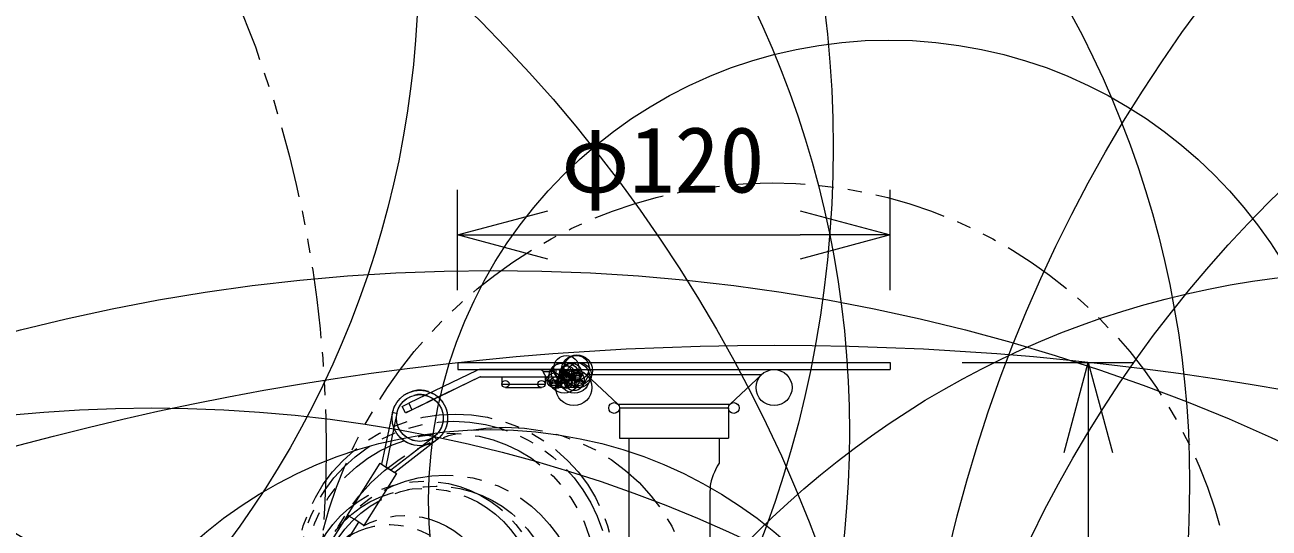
# Model space of a CAD drawing. Units: millimetres, scale not verified. Extents: x -944 to 619, y -1204 to 694.
# Drawn here: x -1.34 to 33.18, y 20.53 to 34.49 of the extents above; entities that cross this region are included whole.
import ezdxf
from ezdxf.enums import TextEntityAlignment as Align

# ---------------------------------------------------------------- set-up
doc = ezdxf.new("R2010")
doc.units = ezdxf.units.MM
doc.header["$LTSCALE"] = 0.125
doc.linetypes.add('USER3', pattern=[31.75, 15.875, -3.175, 3.175, -3.175, 3.175, -3.175])
doc.layers.add('0-0_0', color=1, linetype='USER3', lineweight=18)
doc.layers.add('0-5_GAIKEI', color=1, linetype='Continuous', lineweight=18)
doc.styles.add('ＭＳ ゴシック', font='')
doc.styles.get('ＭＳ ゴシック').set_extended_font_data('MS Gothic')

# ---------------------------------------------------------------- blocks, each defined once
blk = doc.blocks.new('_Open30')
at = {"layer": '0-0_0', "color": 7, "linetype": 'Continuous'}
blk.add_line((0, 0), (-1, 0), dxfattribs=at)
blk.add_lwpolyline([(-1, 0.26795), (0, 0), (-1, -0.26795)], dxfattribs=at)
blk = doc.blocks.new('D5')
at = {"layer": '0-0_0', "color": 7, "linetype": 'Continuous'}
for p, q in [((204.4363, 340.629), (204.4363, 343.4145)), ((216.4363, 340.629), (216.4363, 343.4145)), ((206.9363, 342.1645), (213.9363, 342.1645))]:
    blk.add_line(p, q, dxfattribs=at)
at = {"layer": '0-0_0', "xscale": 2.5, "yscale": 2.5, "rotation": 180}
blk.add_blockref('_Open30', (204.4363, 342.1645), dxfattribs=at)
at = {"layer": '0-0_0', "xscale": 2.5, "yscale": 2.5}
blk.add_blockref('_Open30', (216.4363, 342.1645), dxfattribs=at)
at = {"layer": '0-0_0', "color": 7, "style": 'ＭＳ ゴシック'}
blk.add_text('φ120', height=1.833, dxfattribs=at).set_placement((207.3113, 342.7895), align=Align.BOTTOM_LEFT)
blk = doc.blocks.new('D6')
at = {"layer": '0-0_0', "color": 7, "linetype": 'Continuous'}
for p, q in [((218.4363, 338.629), (223.1789, 338.629)), ((221.9289, 336.129), (221.9289, 328.0791)), ((213.9363, 325.5791), (223.1789, 325.5791))]:
    blk.add_line(p, q, dxfattribs=at)
at = {"layer": '0-0_0', "xscale": 2.5, "yscale": 2.5}
for p, rotation in [((221.9289, 338.629), 90), ((221.9289, 325.5791), 270)]:
    blk.add_blockref('_Open30', p, dxfattribs=dict(at, rotation=rotation))
at = {"layer": '0-0_0', "color": 7, "style": 'ＭＳ ゴシック'}
blk.add_text('130', height=1.833, rotation=90, dxfattribs=at).set_placement((221.3039, 330.068), align=Align.BOTTOM_LEFT)

msp = doc.modelspace()

# ---------------------------------------------------------------- linework, layer by layer
at = {"layer": '0-0_0', "linetype": 'Continuous'}
for p, q in [((13.3865, 24.9281), (13.3865, 24.7281)), ((13.5874, 24.9281), (13.5874, 24.7281)), ((13.0914, 24.7281), (13.0914, 24.5281)), ((11.9914, 24.4281), (12.9914, 24.4281)), ((9.2167, 23.7271), (9.1297, 23.9072))]:
    msp.add_line(p, q, dxfattribs=at)
for points in [[(9.1297, 23.9072), (9.1818, 23.9327), (9.3089, 23.9942), (9.3959, 23.8142), (11.2824, 24.7262), (11.2867, 24.7276), (11.2911, 24.7281), (13.5953, 24.7281), (13.5953, 24.9281), (11.2911, 24.9281), (11.2702, 24.9271), (11.2494, 24.9241), (11.2289, 24.9192), (11.2091, 24.9123), (11.1954, 24.9062), (9.3089, 23.9942)], [(11.2824, 24.7262), (11.2921, 24.7262), (10.1269, 24.1629)], [(11.3008, 24.7281), (11.2963, 24.7276), (11.2921, 24.7262)], [(11.8914, 24.7281), (11.8914, 24.5281), (13.0914, 24.5281)], [(9.8591, 24.3168), (9.8215, 24.3281), (9.7834, 24.3376), (9.7449, 24.3451), (9.706, 24.3506), (9.6669, 24.3541), (9.6277, 24.3557), (9.5884, 24.3552), (9.5492, 24.3527), (9.5102, 24.3483), (9.4715, 24.3418), (9.4158, 24.3289)], [(9.7705, 24.2174), (9.7352, 24.2249), (9.6996, 24.2305), (9.6637, 24.2341), (9.6277, 24.2356), (9.5916, 24.2352), (9.5556, 24.2328), (9.5198, 24.2284), (9.4843, 24.222), (9.4472, 24.2131)], [(10.1259, 24.1638), (10.4632, 24.327), (10.5731, 24.3805), (10.6116, 24.3995), (10.6115, 24.3995), (10.6097, 24.3987), (10.589, 24.3889), (10.3849, 24.2908), (9.8506, 24.0321), (9.8104, 24.0122)], [(10.0078, 24.1053), (9.4055, 23.8142), (9.4011, 23.812), (9.2748, 23.7511), (9.237, 23.7329), (9.2274, 23.7284), (9.2251, 23.7273), (9.2246, 23.7271), (9.2246, 23.7271), (9.2168, 23.7271), (9.2301, 23.7337), (9.2689, 23.7526), (9.3959, 23.8142)], [(9.8104, 24.0122), (9.8104, 24.0122), (9.8109, 24.0124), (9.8131, 24.0134), (9.8225, 24.0178), (9.8602, 24.0358), (10.0011, 24.1036), (10.0066, 24.1062)]]:
    msp.add_lwpolyline(points, dxfattribs=at)
at = {"layer": '0-0_0'}
for points in [[(8.5613, 22.3001), (8.8636, 23.7436), (8.8636, 23.7436), (8.8636, 23.7436), (8.8637, 23.7436), (8.8639, 23.7435), (8.8647, 23.7433), (8.868, 23.7426), (8.8807, 23.74), (8.9221, 23.7313), (8.9637, 23.7226), (8.9811, 23.719), (8.6696, 22.2318)], [(8.8113, 22.143), (10.0143, 23.0711), (10.0143, 23.0711), (10.0143, 23.0711), (10.0143, 23.071), (10.0144, 23.0709), (10.015, 23.0702), (10.017, 23.0674), (10.0249, 23.0571), (10.0507, 23.0236), (10.0767, 22.99), (10.0876, 22.9761), (8.92, 22.0752)], [(8.9204, 22.0756), (8.9205, 22.0756), (8.9569, 22.0525), (8.9663, 22.0465), (8.9687, 22.0449), (8.9693, 22.0445), (8.9694, 22.0444), (8.9694, 22.0444), (8.9695, 22.0444), (8.9695, 22.0444), (8.0664, 20.6041), (8.0618, 20.6068), (7.7923, 20.7752), (7.647, 20.8666), (7.6133, 20.8881), (7.6095, 20.8905), (7.609, 20.8909), (7.6089, 20.891), (7.6089, 20.891), (7.6089, 20.891), (8.512, 22.3312), (8.5152, 22.3293), (8.5247, 22.3235), (8.5614, 22.3007)], [(8.512, 22.3312), (8.512, 22.3312), (8.512, 22.3312), (8.5121, 22.3312), (8.5126, 22.3308), (8.5164, 22.3283), (8.5501, 22.3069), (8.6954, 22.2154), (8.9649, 22.0471), (8.9695, 22.0444)], [(8.5614, 22.3004), (8.5561, 22.3036), (8.5548, 22.3044), (8.5543, 22.3047), (8.5543, 22.3047), (8.5543, 22.3047), (8.5544, 22.3046), (8.5547, 22.3044), (8.5559, 22.3036), (8.5608, 22.3004), (8.5801, 22.2882), (8.6505, 22.2439), (8.6505, 22.2438), (8.8352, 22.128), (8.9024, 22.0861), (8.9271, 22.0709), (8.9271, 22.0709), (8.9271, 22.071), (8.927, 22.071), (8.9267, 22.0712), (8.9254, 22.0721), (8.9203, 22.0754), (8.9202, 22.0754)], [(8.8123, 22.1436), (8.7411, 22.1883), (8.6698, 22.233)], [(8.8121, 22.1436), (8.741, 22.1883), (8.6698, 22.2328)], [(7.6089, 20.891), (7.1839, 20.2132), (7.1839, 20.2132)], [(7.9139, 20.6997), (7.4889, 20.0219), (7.4883, 20.0222), (7.3237, 20.125), (7.22, 20.1902), (7.1911, 20.2085), (7.185, 20.2124), (7.1841, 20.213), (7.1839, 20.2132), (7.1839, 20.2132), (7.1839, 20.2132)]]:
    msp.add_lwpolyline(points, dxfattribs=at)
for centre, radius in [((37.2534, 85.7938), 76.0771), ((-25.3639, 22.7497), 32.3824), ((19.3866, 17.2463), 12.8587), ((9.6172, 23.5857), 0.77), ((9.6172, 23.5857), 0.65), ((10.6023, 19.2777), 4.417), ((10.5645, 19.1784), 4.3143), ((10.441, 19.1012), 4.0594), ((11.9824, 18.0772), 5.255), ((9.7458, 18.5433), 3.2889), ((10.3286, 18.252), 3.745), ((9.7223, 18.5074), 3.1273), ((10.0696, 18.4162), 3.2803), ((9.1918, 18.4388), 2.441), ((8.7896, 18.4326), 2.1955)]:
    msp.add_circle(centre, radius, dxfattribs=at)
at = {"layer": '0-0_0', "linetype": 'Continuous'}
for centre, radius in [((11.9914, 24.5281), 0.1), ((12.9914, 24.5281), 0.1), ((9.6173, 23.5858), 0.77), ((9.6173, 23.5857), 0.77), ((9.6173, 23.5857), 0.65)]:
    msp.add_circle(centre, radius, dxfattribs=at)
at = {"layer": '0-5_GAIKEI', "color": 7}
for p, q in [((10.6664, 25.1281), (10.6664, 24.9281)), ((10.6664, 25.1281), (22.6664, 25.1281)), ((10.6664, 24.9281), (22.6664, 24.9281)), ((22.6664, 25.1281), (22.6664, 24.9281)), ((15.1094, 23.9726), (14.2316, 24.7934)), ((18.2233, 23.9726), (19.1011, 24.7934)), ((15.1569, 23.863), (15.1569, 23.0281)), ((18.1758, 23.863), (18.1758, 23.0281)), ((15.1569, 23.0281), (18.1758, 23.0281)), ((15.4164, 23.0281), (15.4164, 18.1031)), ((17.9164, 23.0281), (17.9164, 22.3281)), ((17.6664, 19.4781), (17.6664, 21.5781))]:
    msp.add_line(p, q, dxfattribs=at)
at = {"layer": '0-5_GAIKEI'}
for p, q in [((13.0406, 24.8704), (13.0424, 24.8671)), ((13.2527, 24.4859), (13.0424, 24.8671)), ((13.3253, 24.8671), (13.3253, 24.9281)), ((13.5355, 24.4859), (13.3253, 24.8671)), ((13.4709, 24.9281), (13.6046, 24.6859)), ((13.6882, 24.6281), (13.9877, 24.6281)), ((14.0713, 24.6859), (14.161, 24.8484)), ((14.2833, 24.745), (14.1404, 24.4859)), ((14.2316, 24.7934), (19.1011, 24.7934)), ((13.5355, 24.4859), (13.2527, 24.4859)), ((14.0567, 24.4281), (13.3363, 24.4281)), ((15.1094, 23.9726), (18.2233, 23.9726)), ((15.1569, 23.863), (18.1758, 23.863))]:
    msp.add_line(p, q, dxfattribs=at)
for points in [[(13.0406, 24.8704), (13.0271, 24.8894), (13.0097, 24.9049), (12.9888, 24.9162), (12.9648, 24.9236), (12.9479, 24.9263), (12.9137, 24.9281)], [(13.0406, 24.8704), (13.3235, 24.8704), (13.3253, 24.8671)], [(13.3235, 24.8704), (13.312, 24.8892), (13.2899, 24.9172), (13.2824, 24.9255), (13.2815, 24.9269), (13.2813, 24.9274)], [(14.0713, 24.6859), (13.7885, 24.6859), (13.9215, 24.9272)]]:
    msp.add_lwpolyline(points, dxfattribs=at)
at = {"layer": '0-5_GAIKEI', "color": 7}
msp.add_lwpolyline([(17.9164, 22.3281), (17.8681, 22.2447), (17.8162, 22.1456), (17.7882, 22.0866), (17.7558, 22.0104), (17.7258, 21.9281), (17.7015, 21.8454), (17.6825, 21.7588), (17.6756, 21.7144), (17.6705, 21.6693), (17.6674, 21.6238), (17.6664, 21.5781)], dxfattribs=at)
at = {"layer": '0-5_GAIKEI'}
for centre, radius in [((-385.3456, 258.3915), 435.9395), ((12.0577, 337.5711), 329.626), ((53.0386, 33.5226), 84.1861), ((31.4421, 45.6905), 70.246), ((15.5141, 37.9452), 52.807), ((-17.2971, 36.1376), 26.8745), ((63.984, 10.6897), 40.7413), ((11.8103, 14.2693), 32.8233), ((-17.483, 5.7732), 40.7261), ((57.1083, 5.6171), 33.8655), ((22.6266, 21.303), 12.7654), ((13.6806, 24.9739), 0.3466), ((13.9731, 24.9071), 0.4298), ((13.9634, 24.9739), 0.3466), ((13.6212, 24.7071), 0.4298), ((13.5464, 24.8252), 0.2793), ((13.2825, 24.9268), 0.00137), ((13.9041, 24.7071), 0.4298), ((13.696, 24.8308), 0.2028), ((13.8292, 24.8252), 0.2793), ((13.6803, 24.742), 0.1216), ((13.6835, 24.7384), 0.1168), ((13.7489, 24.7653), 0.1645), ((13.8983, 24.6252), 0.2793), ((14.0325, 24.7739), 0.3466), ((13.9631, 24.742), 0.1216), ((13.9664, 24.7384), 0.1168), ((13.3441, 24.6308), 0.2028), ((13.397, 24.5653), 0.1645), ((13.3532, 24.5344), 0.1109), ((13.339, 24.5132), 0.0854), ((13.3342, 24.494), 0.0656), ((13.6269, 24.6308), 0.2028), ((13.6798, 24.5653), 0.1645), ((13.636, 24.5344), 0.1109), ((13.6218, 24.5132), 0.0854), ((13.6171, 24.494), 0.0656), ((13.705, 24.7344), 0.1109), ((13.697, 24.7224), 0.0959), ((13.6909, 24.7132), 0.0854), ((13.7032, 24.7259), 0.0976), ((13.6861, 24.694), 0.0656), ((13.7079, 24.6969), 0.0682), ((13.9798, 24.7224), 0.0959), ((13.986, 24.7259), 0.0976), ((14.0322, 24.542), 0.1216), ((14.0354, 24.5384), 0.1168), ((13.9908, 24.6969), 0.0682), ((14.0489, 24.5224), 0.0959), ((14.0551, 24.5259), 0.0976), ((14.0598, 24.4969), 0.0682), ((11.5742, 10.896), 12.3671), ((-9.2405, 2.8964), 18.8759)]:
    msp.add_circle(centre, radius, dxfattribs=at)
at = {"layer": '0-5_GAIKEI', "color": 7}
for centre, radius in [((35.9278, 47.5787), 75.4299), ((3.0621, 28.0469), 37.2882), ((-9.5614, 31.1016), 30.6431), ((-5.7876, 23.2046), 27.3248), ((3.7714, 21.8095), 27.2009), ((11.6493, -24.7694), 52.449), ((36.4854, 2.8888), 24.7729), ((19.4641, -54.477), 80.0807), ((13.8901, 24.4281), 0.5), ((19.4426, 24.4281), 0.5), ((2.1784, -15.0247), 38.8877), ((15.0069, 23.863), 0.15), ((18.3258, 23.863), 0.15)]:
    msp.add_circle(centre, radius, dxfattribs=at)

# ---------------------------------------------------------------- block references
at = {"layer": '0-0_0'}
for name in ['D5', 'D6']:
    msp.add_blockref(name, (-193.77, -313.5009), dxfattribs=at)

doc.saveas('drawing.dxf')
